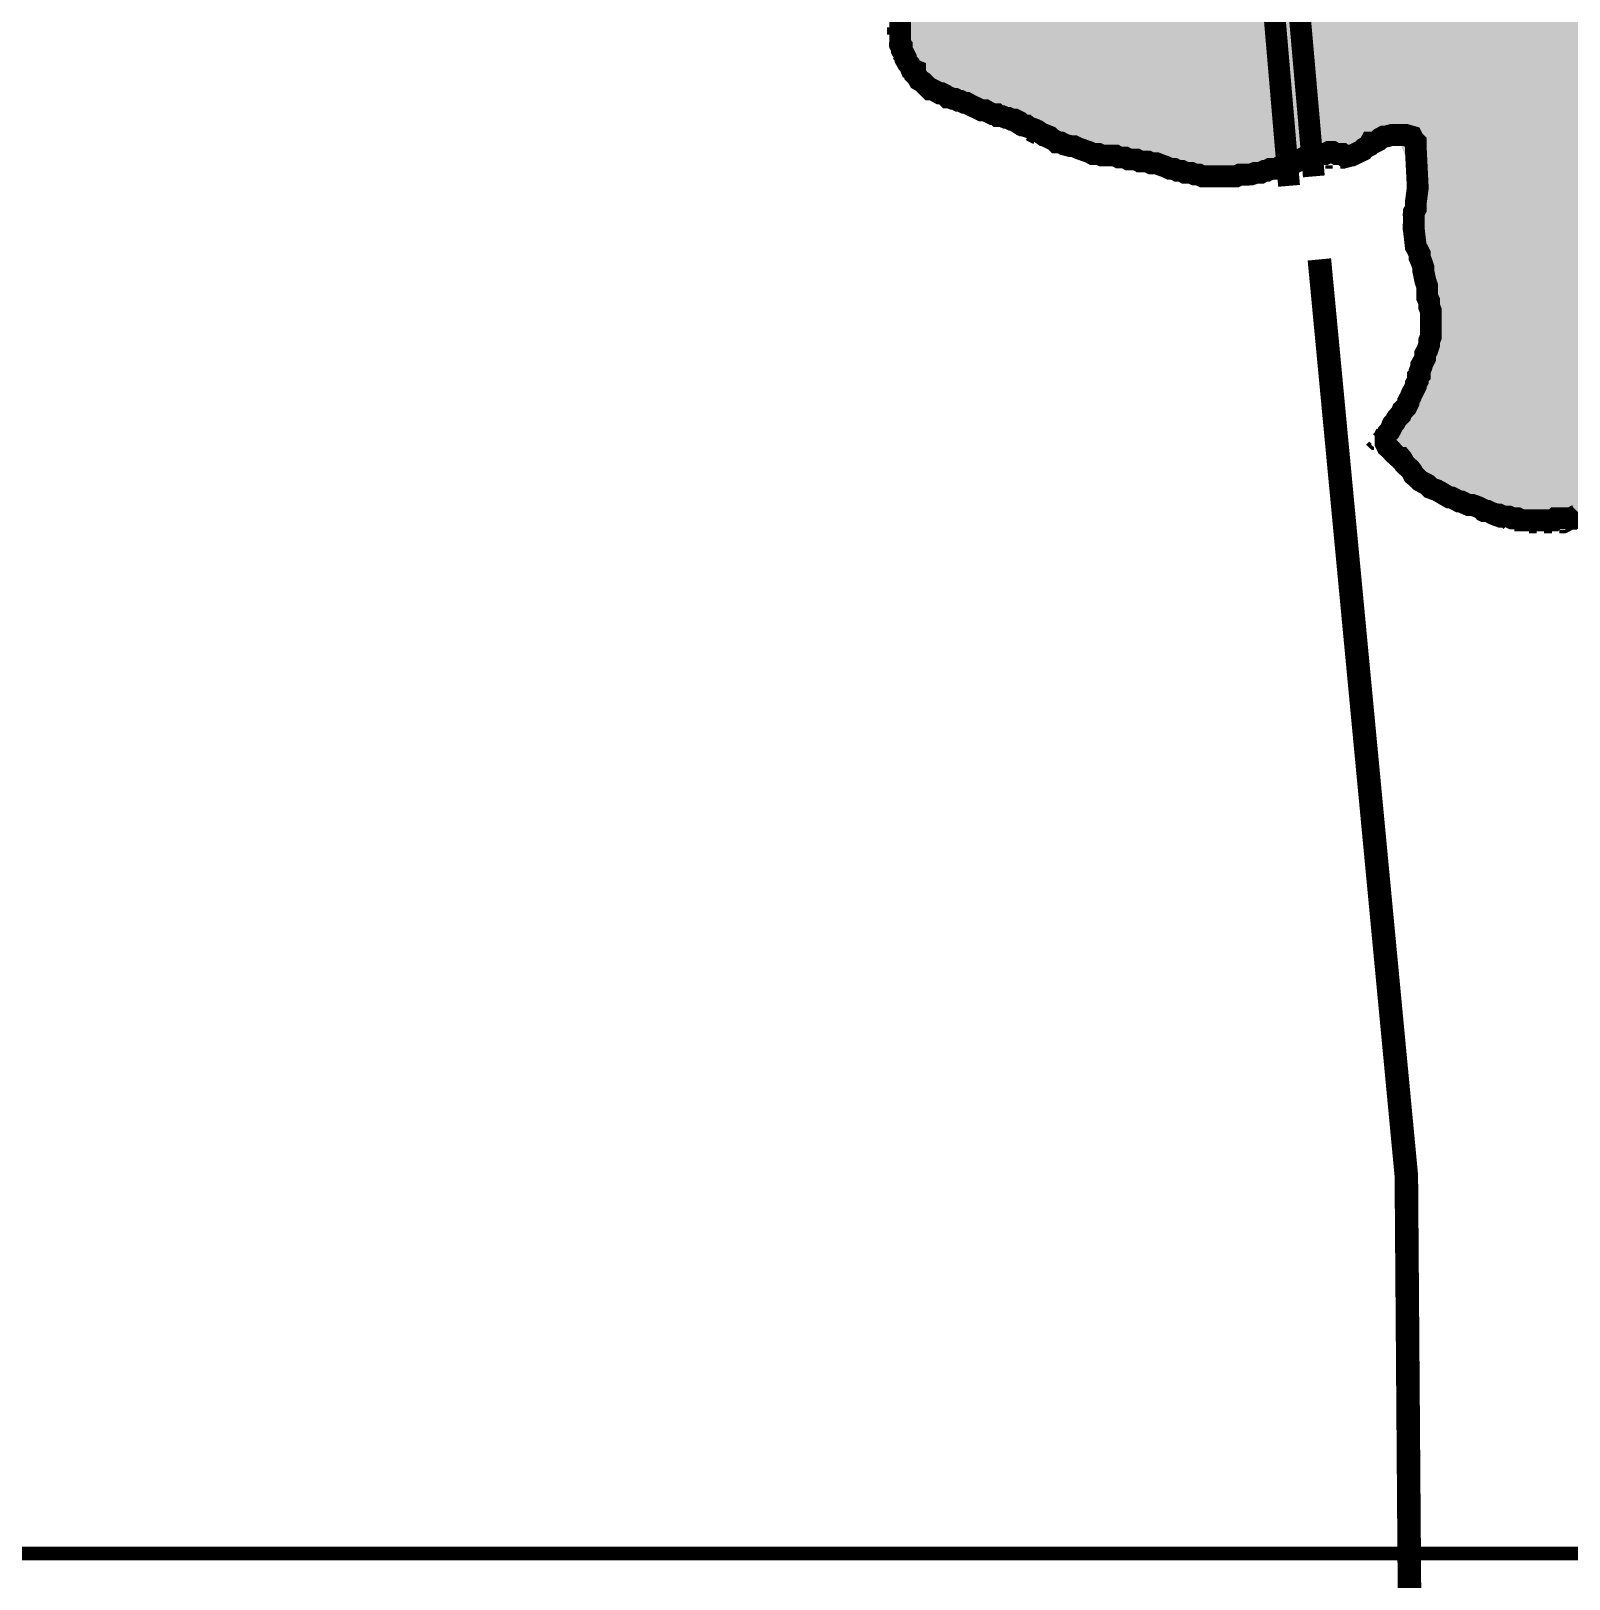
# Model space of a CAD drawing. Header units: millimetres. Extents: x 10 to 1080, y 12 to 847.
# Drawn here: x 370.7 to 439.7, y 220.6 to 290 of the extents above; entities that cross this region are included whole.
import ezdxf

# ---------------------------------------------------------------- set-up
doc = ezdxf.new("R2010")
doc.units = ezdxf.units.MM

msp = doc.modelspace()

# ---------------------------------------------------------------- hatches: boundary and pattern name
at = {"layer": 'H', "linetype": 'CONTINUOUS'}
msp.add_hatch(color=256, dxfattribs=at).paths.add_polyline_path([(802.375, 724.076), (804.333, 708.572), (819.82, 705.362), (834.637, 704.674), (846.243, 705.362), (859.861, 713.74), (871.467, 723.388), (876.635, 727.287), (891.452, 733.125), (894.662, 722.806), (899.231, 711.2), (902.458, 678.268), (906.939, 654.985), (912.777, 635.6), (903.041, 631.79), (870.797, 623.394), (843.703, 613.075), (834.037, 605.614), (852.17, 570.142), (848.607, 566.244), (849.207, 566.244), (834.637, 551.692), (840.475, 538.815), (802.711, 488.438), (802.217, 489.126), (800.435, 493.007), (798.83, 497.082), (795.355, 502.25), (792.215, 505.213), (789.005, 508.088), (786.289, 511.722), (784.437, 515.532), (783.078, 519.677), (782.391, 521.723), (780.874, 525.78), (778.334, 530.348), (775.794, 533.735), (773.007, 536.875), (769.955, 539.75), (766.727, 542.378), (763.27, 544.83), (759.707, 547.123), (755.985, 549.24), (754.115, 550.333), (752.263, 551.356), (750.305, 552.45), (748.365, 553.473), (746.407, 554.478), (744.467, 555.502), (742.615, 556.507), (740.657, 557.618), (739.652, 558.13), (732.525, 556.436), (732.79, 544.583), (726.264, 530.86), (723.142, 524.334), (722.207, 519.765), (722.877, 514.015), (725.593, 511.052), (734.219, 509.182), (736.177, 508.935), (733.302, 494.965), (732.278, 489.126), (728.98, 480.236), (737.605, 465.243), (747.518, 446.193), (733.548, 450.338), (730.409, 438.062), (720.76, 407.158), (717.885, 398.268), (714.745, 388.108), (713.475, 387.174), (712.047, 376.096), (715.945, 344.77), (716.615, 324.026), (716.439, 318.682), (723.388, 318.435), (731.608, 319.705), (737.358, 321.557), (743.373, 323.25), (749.635, 324.273), (754.962, 326.39), (761.488, 331.47), (750.641, 308.786), (742.95, 291.677), (741.257, 289.313), (754.715, 277.195), (760.801, 272.292), (760.73, 272.115), (769.444, 264.583), (777.487, 249.678), (794.597, 237.155), (804.333, 230.293), (811.777, 224.032), (798.054, 219.957), (781.473, 215.988), (770.043, 212.602), (757.502, 208.033), (746.072, 201.172), (734.06, 195.404), (725.082, 194.91), (725.258, 194.134), (725.593, 192.105), (725.752, 188.048), (725.17, 184.062), (724.905, 183.392), (714.587, 181.698), (699.17, 173.743), (696.295, 178.312), (682.078, 173.143), (680.879, 176.53), (652.868, 161.713), (660.647, 138.007), (660.4, 137.83), (656.749, 135.467), (653.203, 133.103), (649.552, 130.722), (645.918, 128.358), (642.285, 125.977), (638.634, 123.702), (635, 121.32), (631.349, 118.957), (627.803, 116.664), (624.152, 114.3), (620.942, 115.394), (619.584, 117.51), (618.402, 119.556), (617.22, 121.744), (616.038, 123.702), (614.68, 125.977), (613.569, 128.27), (612.299, 130.475), (610.958, 132.415), (609.424, 134.197), (608.154, 136.066), (606.795, 138.254), (605.367, 140.035), (603.673, 143.087), (601.892, 144.445), (599.863, 145.715), (598.17, 147.496), (596.724, 149.26), (595.118, 151.042), (593.513, 152.647), (591.22, 153.846), (589.439, 155.187), (587.675, 156.545), (586.052, 158.415), (585.717, 160.778), (585.047, 162.895), (584.112, 165.1), (582.172, 166.194), (580.549, 167.887), (579.543, 169.845), (578.785, 171.962), (577.762, 173.902), (576.668, 175.772), (575.398, 177.553), (573.775, 178.982), (571.659, 182.457), (568.784, 186.778), (566.932, 189.988), (565.82, 194.486), (564.462, 203.87), (563.704, 208.527), (563.88, 211.332), (563.704, 215.477), (563.457, 217.77), (563.28, 220.133), (563.368, 222.426), (563.28, 224.614), (562.857, 227.418), (561.675, 229.694), (560.828, 232.586), (561.428, 234.774), (561.852, 237.825), (561.922, 240.206), (561.587, 242.658), (561.763, 245.286), (562.01, 247.65), (561.852, 250.278), (561.164, 254.423), (561.922, 257.052), (562.522, 259.256), (562.275, 261.532), (561.499, 263.56), (560.405, 265.518), (559.805, 267.882), (559.223, 270.175), (557.953, 273.297), (556.26, 274.92), (554.814, 277.53), (554.39, 280), (553.72, 282.363), (552.962, 284.656), (551.85, 286.508), (550.668, 288.713), (549.222, 291.165), (547.194, 292.947), (545.412, 294.552), (543.56, 296.422), (543.719, 298.697), (542.537, 300.655), (540.42, 302.348), (538.057, 304.976), (535.34, 306.405), (532.553, 307.763), (530.26, 309.545), (528.232, 310.903), (526.874, 312.755), (526.45, 314.872), (524.51, 315.807), (522.305, 316.054), (518.248, 316.565), (515.779, 316.9), (513.592, 317.324), (511.387, 317.923), (508.935, 318.17), (507.153, 316.988), (506.465, 314.96), (505.037, 313.267), (503.255, 311.997), (501.897, 310.303), (500.292, 308.698), (498.422, 307.587), (496.658, 306.07), (495.212, 304.377), (494.453, 302.348), (493.942, 299.896), (493.607, 297.603), (493.942, 295.24), (494.453, 293.123), (495.212, 290.83), (495.723, 288.625), (494.03, 286.508), (493.342, 284.304), (491.649, 281.693), (489.462, 280.846), (485.14, 280.423), (481.577, 280.582), (479.637, 281.852), (478.102, 283.457), (476.673, 285.08), (475.068, 286.773), (472.863, 287.267), (470.658, 286.685), (468.965, 285.238), (467.184, 283.88), (465.067, 282.875), (463.462, 281.34), (464.732, 279.488), (466.602, 278.306), (468.63, 277.372), (469.724, 275.502), (468.877, 273.385), (467.095, 272.027), (463.973, 269.663), (462.104, 268.058), (460.075, 266.876), (457.958, 266.1), (455.665, 265.606), (452.702, 266.277), (450.674, 267.212), (448.469, 267.635), (444.835, 268.482), (442.718, 268.993), (440.514, 268.393), (436.792, 268.217), (434.763, 268.905), (432.805, 269.998), (431.465, 271.78), (432.647, 273.72), (433.405, 275.925), (433.317, 278.218), (432.805, 280.335), (432.894, 282.963), (431.959, 285.327), (428.925, 284.568), (426.72, 283.88), (424.603, 283.457), (421.375, 283.968), (419.188, 284.392), (417.072, 284.903), (415.025, 285.926), (412.838, 286.685), (410.792, 287.62), (409.698, 289.56), (409.875, 291.765), (410.298, 293.97), (410.298, 296.157), (409.61, 298.203), (408.252, 300.143), (406.4, 301.66), (404.53, 303.107), (402.837, 304.712), (400.897, 305.823), (399.715, 307.675), (400.297, 309.792), (399.962, 311.997), (397.845, 313.355), (395.905, 314.537), (394.547, 316.318), (393.1, 318.1), (391.672, 319.793), (390.225, 321.398), (388.108, 322.668), (386.592, 324.185), (385.057, 325.878), (383.452, 327.325), (381.582, 328.595), (379.465, 329.265), (378.125, 331.047), (378.037, 333.252), (377.349, 335.368), (375.92, 336.973), (374.05, 338.332), (372.11, 339.425), (370.152, 340.536), (368.035, 341.383), (365.919, 341.965), (363.555, 341.63), (361.615, 340.607), (359.745, 338.914), (357.875, 337.82), (355.935, 336.797), (353.818, 335.703), (351.878, 334.522), (350.255, 332.652), (348.915, 330.8), (347.98, 328.754), (347.133, 326.637), (345.599, 325.032), (343.323, 324.785), (340.184, 324.785), (337.732, 325.367), (335.615, 324.185), (334.522, 322.333), (334.433, 320.128), (334.098, 317.923), (332.899, 315.807), (331.805, 313.866), (330.958, 311.75), (330.712, 309.545), (330.288, 307.252), (329.935, 304.976), (329.688, 302.683), (329.018, 300.39), (328.083, 298.203), (327.325, 296.157), (327.06, 293.97), (328.665, 292.347), (329.935, 290.583), (328.665, 288.802), (326.39, 287.955), (323.25, 287.778), (321.045, 288.29), (319.864, 290.23), (318.682, 292.276), (316.812, 293.705), (314.025, 294.975), (311.732, 295.487), (309.615, 295.91), (307.763, 297.092), (306.405, 299.05), (305.47, 300.99), (304.712, 303.107), (303.689, 305.135), (301.995, 306.405), (300.302, 307.852), (298.962, 309.545), (297.268, 307.94), (296.422, 305.894), (293.282, 304.2), (291.5, 305.558), (289.648, 306.828), (287.69, 307.852), (287.267, 309.968), (287.69, 312.173), (285.75, 313.09), (283.457, 313.602), (281.34, 314.202), (279.224, 315.295), (278.642, 317.5), (277.954, 319.617), (276.013, 321.222), (274.144, 319.793), (272.874, 317.923), (269.998, 319.193), (268.217, 320.64), (266.435, 321.98), (263.984, 324.45), (262.202, 325.72), (260.862, 327.484), (261.108, 329.688), (261.867, 331.893), (262.714, 334.01), (262.467, 337.644), (261.532, 339.602), (260.597, 341.718), (258.992, 343.323), (255.94, 345.352), (253.065, 346.71), (251.195, 347.892), (249.167, 348.827), (248.92, 351.032), (250.19, 352.884), (251.707, 354.842), (254.088, 354.93), (255.782, 356.358), (257.969, 356.623), (260.174, 357.117), (261.444, 359.234), (261.779, 361.527), (261.62, 363.732), (260.438, 365.584), (258.992, 367.277), (256.117, 367.63), (255.429, 369.746), (254.088, 371.44), (252.307, 372.957), (250.525, 374.227), (248.497, 374.826), (247.138, 376.767), (248.162, 378.707), (247.385, 381), (245.78, 382.517), (245.622, 384.81), (244.687, 386.75), (243.575, 388.796), (242.235, 390.56), (241.035, 392.43), (239.518, 394.212), (239.43, 396.416), (240.453, 398.533), (240.612, 401.144), (240.788, 403.86), (239.43, 405.888), (238.584, 408.005), (236.467, 409.452), (235.038, 411.304), (233.08, 412.838), (233.168, 415.202), (234.103, 417.318), (235.462, 419.276), (236.978, 421.04), (238.072, 422.998), (237.825, 425.274), (237.49, 427.902), (236.22, 429.683), (234.527, 431.377), (232.657, 433.246), (230.628, 434.587), (229.182, 436.28), (227.489, 437.815), (226.219, 439.667), (224.79, 441.537), (223.943, 443.742), (222.92, 445.77), (220.98, 447.216), (218.775, 448.557), (216.57, 449.827), (214.365, 450.25), (212.249, 450.427), (209.797, 450.515), (206.163, 450.427), (203.87, 451.026), (201.595, 450.338), (199.972, 448.31), (201.665, 446.705), (199.549, 444.588), (196.938, 445.347), (194.822, 445.435), (192.105, 444.923), (189.054, 445.012), (187.202, 443.406), (184.908, 442.472), (182.88, 441.113), (181.01, 439.596), (179.317, 438.15), (177.288, 437.056), (175.084, 436.457), (173.055, 435.522), (170.762, 434.675), (168.575, 434.852), (166.793, 436.545), (165.947, 438.82), (165.259, 440.937), (163.142, 442.048), (160.955, 442.56), (158.574, 442.383), (156.369, 441.713), (154.005, 440.778), (151.377, 440.267), (148.59, 440.267), (146.385, 439.843), (145.45, 437.727), (145.115, 435.522), (142.663, 436.122), (142.152, 438.326), (140.458, 439.932), (138.43, 441.113), (136.472, 442.207), (134.285, 442.807), (131.745, 442.048), (128.605, 441.537), (126.153, 441.872), (123.525, 441.784), (121.497, 442.983), (120.05, 444.588), (117.775, 445.012), (116.082, 446.528), (116.152, 448.822), (114.124, 450.938), (112.607, 453.214), (111.425, 454.995), (110.155, 456.777), (108.797, 458.47), (107.527, 460.252), (106.257, 461.945), (104.898, 463.726), (103.54, 465.42), (102.182, 467.113), (100.842, 468.806), (99.572, 470.57), (98.213, 472.264), (95.585, 475.738), (93.133, 479.213), (90.682, 482.776), (88.477, 486.41), (86.448, 490.132), (84.578, 494.03), (83.062, 498.016), (81.527, 502.92), (80.433, 507.065), (79.498, 511.298), (78.74, 515.532), (78.228, 519.853), (77.805, 524.175), (77.558, 528.496), (77.47, 532.8), (77.558, 534.917), (77.558, 537.122), (77.717, 539.238), (77.893, 541.443), (78.052, 543.56), (78.317, 545.765), (78.564, 547.882), (79.252, 552.115), (80.098, 556.348), (81.192, 560.582), (82.374, 564.727), (84.402, 570.054), (86.448, 573.793), (87.63, 575.645), (117.687, 575.645), (138.007, 572.435), (144.445, 544.23), (141.905, 543.225), (154.764, 537.88), (160.443, 536.028), (171.185, 535.693), (189.318, 535.34), (206.834, 533.912), (226.06, 527.897), (227.842, 532.888), (253.912, 548.552), (259.239, 550.333), (265.677, 550.668), (269.575, 552.115), (277.019, 556.772), (283.122, 559.223), (290.989, 559.982), (306.317, 558.553), (306.652, 558.288), (307.005, 558.624), (310.885, 558.888), (317.659, 563.122), (325.543, 568.113), (333.745, 573.528), (338.825, 576.827), (341.365, 576.756), (344.928, 576.068), (348.492, 574.71), (351.949, 572.858), (355.759, 569.718), (358.228, 566.173), (359.234, 564.303), (360.257, 562.363), (362.462, 558.8), (365.425, 555.925), (369.993, 554.32), (376.255, 554.478), (378.46, 554.902), (380.577, 555.325), (382.782, 555.748), (384.898, 556.013), (387.773, 556.436), (392.007, 557.107), (396.064, 558.042), (400.138, 559.135), (404.107, 560.405), (408.005, 561.852), (411.903, 563.457), (415.713, 565.238), (419.435, 567.09), (423.069, 569.048), (424.18, 569.63), (421.128, 576.333), (406.224, 573.952), (411.057, 595.383), (409.452, 607.06), (401.408, 603.85), (401.832, 611.893), (404.618, 612.74), (404.195, 626.022), (394.882, 630.432), (373.539, 618.737), (369.482, 635.67), (377.19, 651.845), (407.405, 673.276), (407.829, 671.23), (482.177, 704.003), (500.715, 623.323), (501.227, 623.57), (505.372, 625.863), (509.182, 627.892), (512.992, 630.008), (516.802, 632.037), (520.612, 634.065), (522.552, 635.088), (524.422, 636.094), (526.362, 637.117), (528.232, 638.14), (530.172, 639.233), (532.042, 640.256), (534.335, 641.438), (544.495, 629.585), (550.422, 631.613), (546.523, 639.568), (541.532, 645.336), (541.602, 645.407), (545.412, 647.453), (549.222, 649.57), (553.032, 651.598), (556.772, 653.627), (560.582, 655.743), (564.392, 657.772), (568.202, 659.888), (572.012, 661.917), (575.733, 664.034), (579.543, 666.15), (583.353, 668.196), (587.163, 670.313), (590.885, 672.342), (596.724, 674.458), (601.133, 674.458), (603.338, 674.458), (605.455, 674.37), (607.642, 674.194), (609.847, 674.123), (611.964, 674.035), (614.168, 673.858), (616.373, 673.7), (618.49, 673.612), (620.695, 673.435), (622.882, 673.347), (624.999, 673.276), (629.32, 673.188), (633.642, 673.276), (637.875, 673.523), (642.108, 673.947), (646.254, 674.617), (650.399, 675.728), (653.627, 676.734), (657.684, 678.18), (661.67, 679.873), (665.568, 681.743), (669.378, 683.772), (673.1, 685.976), (676.734, 688.252), (680.297, 690.704), (683.683, 693.42), (687.07, 696.136), (690.192, 699.1), (693.332, 702.063), (696.207, 705.273), (699.082, 708.572), (701.71, 711.958), (705.785, 710.53), (709.842, 708.995), (713.74, 707.214), (717.638, 705.362), (721.448, 703.333), (723.988, 701.798), (729.403, 707.302), (742.35, 719.578), (751.999, 718.908), (767.503, 733.725), (785.618, 751.84), (797.207, 740.234), (802.375, 724.076), (802.375, 724.076)])

# ---------------------------------------------------------------- linework, layer by layer
at = {"layer": 'P'}
for points, const_width in [([(569.965, 221.756), (461.927, 221.756), (353.818, 221.756), (353.818, 329.865), (353.818, 437.903), (461.927, 437.903), (569.965, 437.903), (569.965, 329.865), (569.965, 221.756)], 0.602), ([(425.944, 296.845), (427.126, 283.051)], 0.978), ([(428.237, 283.475), (427.055, 296.933)], 0.978), ([(440.178, 268.323), (440.09, 268.235), (439.914, 268.235), (439.755, 268.146), (439.579, 268.146), (439.402, 268.146), (439.244, 268.146), (439.067, 268.146), (438.979, 268.058), (438.732, 268.058), (438.556, 268.058), (438.485, 268.058), (438.309, 268.058), (438.132, 268.058), (437.974, 268.058), (437.797, 268.058), (437.55, 268.058), (437.374, 268.146), (437.127, 268.146), (436.951, 268.235), (436.792, 268.235), (436.704, 268.235), (436.527, 268.323), (436.439, 268.323), (436.192, 268.393), (436.016, 268.482), (435.945, 268.482), (435.769, 268.57), (435.592, 268.658), (435.345, 268.746), (435.169, 268.746), (435.01, 268.817), (434.834, 268.905), (434.746, 268.905), (434.587, 268.993), (434.411, 269.081), (434.322, 269.081), (434.164, 269.169), (433.899, 269.328), (433.74, 269.416), (433.476, 269.505), (433.317, 269.663), (433.141, 269.752), (432.982, 269.84), (432.894, 269.928), (432.805, 270.016), (432.717, 270.087), (432.629, 270.263), (432.558, 270.351), (432.382, 270.51), (432.294, 270.598), (432.206, 270.775), (432.135, 270.863), (432.047, 270.863), (431.871, 271.022), (431.782, 271.11), (431.712, 271.198), (431.624, 271.286), (431.535, 271.357), (431.447, 271.533), (431.447, 271.621), (431.447, 271.78), (431.535, 271.956), (431.624, 272.045), (431.712, 272.203), (431.782, 272.38), (431.871, 272.468), (431.959, 272.627), (432.047, 272.715), (432.135, 272.803), (432.206, 272.979), (432.294, 273.05), (432.382, 273.138), (432.47, 273.315), (432.47, 273.403), (432.558, 273.562), (432.629, 273.738), (432.717, 273.897), (432.805, 274.073), (432.805, 274.161), (432.894, 274.32), (432.894, 274.496), (432.982, 274.585), (432.982, 274.743), (433.052, 274.92), (433.052, 275.008), (433.141, 275.167), (433.229, 275.343), (433.229, 275.519), (433.317, 275.678), (433.405, 275.943), (433.405, 276.102), (433.476, 276.278), (433.476, 276.525), (433.476, 276.701), (433.476, 277.036), (433.476, 277.213), (433.476, 277.46), (433.405, 277.636), (433.405, 277.707), (433.405, 277.883), (433.317, 278.059), (433.317, 278.218), (433.317, 278.395), (433.317, 278.553), (433.229, 278.818), (433.141, 279.241), (433.141, 279.4), (433.052, 279.665), (432.982, 279.823), (432.982, 280), (432.894, 280.176), (432.805, 280.335), (432.717, 281.093), (432.717, 281.27), (432.717, 281.446), (432.717, 281.693), (432.717, 281.869), (432.805, 282.028), (432.805, 282.293), (432.894, 282.963), (432.805, 284.745), (432.805, 284.833), (432.805, 284.992), (432.717, 285.08), (432.629, 285.256), (432.382, 285.327), (432.135, 285.327), (431.959, 285.327), (431.782, 285.327), (431.712, 285.327), (431.447, 285.256), (431.359, 285.256), (431.2, 285.168), (431.112, 285.08), (430.936, 284.992), (430.777, 284.992), (430.689, 284.833), (430.512, 284.745), (430.442, 284.656), (430.265, 284.568), (430.089, 284.48), (429.93, 284.409), (429.842, 284.409), (429.754, 284.409), (429.595, 284.409), (429.507, 284.48), (429.242, 284.48), (429.084, 284.568), (428.995, 284.568), (428.907, 284.568), (428.748, 284.48), (428.572, 284.48), (428.484, 284.48), (427.972, 284.409), (427.478, 284.145), (427.302, 284.057), (427.126, 283.986), (426.967, 283.986), (426.879, 283.898), (426.702, 283.898), (426.544, 283.81), (426.279, 283.81), (426.12, 283.722), (426.032, 283.722), (425.856, 283.633), (425.785, 283.633), (425.609, 283.633), (425.432, 283.563), (425.274, 283.563), (425.097, 283.563), (424.938, 283.563), (424.762, 283.475), (424.674, 283.475), (424.586, 283.475), (424.427, 283.475), (424.339, 283.475), (424.251, 283.475), (423.827, 283.475), (423.668, 283.475), (423.58, 283.475), (423.404, 283.475), (423.245, 283.475), (423.069, 283.563), (422.892, 283.563), (422.734, 283.633), (422.557, 283.633), (422.469, 283.633), (422.31, 283.722), (422.134, 283.722), (421.975, 283.81), (421.799, 283.81), (421.622, 283.898), (421.375, 283.986), (421.199, 284.057), (420.952, 284.057), (420.776, 284.145), (420.617, 284.145), (420.441, 284.145), (420.282, 284.233), (420.105, 284.233), (419.929, 284.233), (419.77, 284.321), (419.594, 284.321), (419.506, 284.321), (419.347, 284.409), (419.171, 284.409), (419.012, 284.409), (418.747, 284.409), (418.588, 284.48), (418.324, 284.48), (418.165, 284.568), (417.901, 284.656), (417.654, 284.745), (417.477, 284.833), (417.318, 284.833), (417.054, 284.903), (416.895, 284.992), (416.719, 284.992), (416.631, 285.08), (416.472, 285.168), (416.384, 285.256), (416.207, 285.327), (416.119, 285.327), (415.872, 285.503), (415.784, 285.503), (415.696, 285.591), (415.449, 285.679), (415.361, 285.75), (415.272, 285.75), (415.114, 285.838), (415.025, 285.926), (414.849, 286.015), (414.69, 286.015), (414.514, 286.103), (414.426, 286.103), (414.267, 286.173), (414.091, 286.173), (414.002, 286.262), (413.844, 286.262), (413.667, 286.35), (413.508, 286.438), (413.332, 286.438), (413.156, 286.526), (412.997, 286.597), (412.821, 286.685), (412.662, 286.773), (412.574, 286.773), (412.397, 286.861), (412.309, 286.861), (412.15, 286.949), (412.062, 286.949), (411.886, 287.02), (411.815, 287.02), (411.727, 287.108), (411.551, 287.196), (411.462, 287.196), (411.304, 287.285), (411.127, 287.373), (411.039, 287.373), (410.88, 287.532), (410.792, 287.62), (410.704, 287.708), (410.545, 287.796), (410.457, 287.955), (410.369, 288.043), (410.369, 288.219), (410.192, 288.29), (410.122, 288.466), (410.034, 288.555), (409.945, 288.713), (409.945, 288.802), (409.857, 288.978), (409.769, 289.137), (409.769, 289.313), (409.698, 289.401), (409.698, 289.56), (409.698, 289.736), (409.698, 289.913), (409.698, 290.16), (409.698, 290.336), (409.698, 290.495)], 0.978), ([(409.187, 289.825), (409.187, 290.16)], 0.151), ([(409.346, 289.137), (409.275, 289.313), (409.275, 289.489)], 0.151), ([(409.857, 288.89), (409.857, 288.978), (409.769, 289.137), (409.769, 289.313), (409.698, 289.401), (409.698, 289.56), (409.698, 289.736), (409.698, 289.913)], 0.151), ([(409.698, 289.736), (409.698, 289.56), (409.698, 289.401), (409.769, 289.401)], 0.151), ([(410.968, 287.285), (410.369, 287.708), (409.698, 288.466), (409.434, 288.802)], 0.151), ([(409.857, 289.066), (409.857, 288.978), (409.945, 288.802), (409.945, 288.713), (410.034, 288.555), (410.122, 288.466), (410.192, 288.29), (410.369, 288.219), (410.369, 288.043), (410.457, 287.955), (410.545, 287.796), (410.704, 287.708), (410.792, 287.62), (410.88, 287.532), (411.039, 287.373), (411.127, 287.373)], 0.151), ([(411.551, 287.196), (411.462, 287.196), (411.304, 287.285), (411.127, 287.373), (411.039, 287.373), (410.88, 287.532), (410.792, 287.62), (410.704, 287.708), (410.545, 287.796), (410.457, 287.955), (410.369, 288.043), (410.369, 288.219), (410.192, 288.29), (410.122, 288.466), (410.034, 288.555)], 0.151), ([(411.392, 287.196), (411.462, 287.196), (411.551, 287.196), (411.727, 287.108), (411.727, 287.108)], 0.151), ([(411.551, 286.861), (411.215, 287.108), (411.215, 287.108)], 0.151), ([(412.15, 286.597), (411.815, 286.773)], 0.151), ([(412.909, 286.685), (412.821, 286.685), (412.662, 286.773), (412.574, 286.773), (412.397, 286.861), (412.309, 286.861), (412.15, 286.949), (412.062, 286.949), (411.886, 287.02), (411.886, 287.02)], 0.151), ([(412.062, 286.949), (412.15, 286.949), (412.309, 286.861), (412.397, 286.861)], 0.151), ([(412.732, 286.685), (412.821, 286.685), (412.997, 286.597), (413.085, 286.597)], 0.151), ([(415.202, 285.838), (415.114, 285.838), (415.025, 285.926), (414.849, 286.015), (414.69, 286.015), (414.514, 286.103), (414.426, 286.103), (414.267, 286.173), (414.091, 286.173), (414.002, 286.262), (413.844, 286.262), (413.667, 286.35), (413.508, 286.438), (413.332, 286.438), (413.244, 286.526)], 0.151), ([(412.821, 286.35), (412.574, 286.438), (412.485, 286.438)], 0.151), ([(415.114, 285.327), (414.937, 285.415), (414.514, 285.679), (413.156, 286.173)], 0.151), ([(413.42, 286.438), (413.508, 286.438), (413.508, 286.35), (413.667, 286.35), (413.844, 286.262), (414.002, 286.262), (414.091, 286.173), (414.267, 286.173), (414.426, 286.103), (414.514, 286.103), (414.69, 286.015), (414.849, 286.015), (415.025, 285.926), (415.114, 285.838), (415.272, 285.75), (415.361, 285.75)], 0.151), ([(415.696, 284.992), (415.361, 285.168)], 0.151), ([(416.472, 285.168), (416.384, 285.256), (416.207, 285.327), (416.119, 285.327), (415.872, 285.503), (415.784, 285.503), (415.696, 285.591), (415.537, 285.679)], 0.151), ([(415.696, 285.591), (415.784, 285.503), (415.872, 285.503), (416.048, 285.415)], 0.151), ([(416.295, 285.256), (416.384, 285.256), (416.472, 285.168), (416.631, 285.08), (416.631, 285.08)], 0.151), ([(430.018, 284.48), (430.089, 284.48), (430.265, 284.568), (430.442, 284.656), (430.512, 284.745), (430.689, 284.833), (430.777, 284.992), (430.936, 284.992), (431.112, 285.08), (431.2, 285.168), (431.359, 285.256), (431.447, 285.256), (431.712, 285.327), (431.782, 285.327), (431.959, 285.327)], 0.151), ([(431.359, 285.256), (431.2, 285.168), (431.112, 285.08), (430.936, 284.992), (430.777, 284.992), (430.689, 284.833), (430.512, 284.745), (430.442, 284.745)], 0.151), ([(431.959, 285.168), (431.712, 285.168), (431.624, 285.08)], 0.151), ([(432.894, 284.145), (432.805, 284.745), (432.805, 284.833), (432.805, 284.992), (432.717, 285.08), (432.629, 285.256), (432.382, 285.327), (432.135, 285.327), (431.959, 285.327), (431.782, 285.327), (431.712, 285.327)], 0.151), ([(432.294, 285.327), (432.382, 285.327), (432.629, 285.256)], 0.151), ([(416.384, 284.745), (416.048, 284.903)], 0.151), ([(417.054, 284.568), (416.719, 284.656), (416.719, 284.656)], 0.151), ([(418.835, 284.409), (418.747, 284.409), (418.588, 284.48), (418.324, 284.48), (418.165, 284.568), (417.901, 284.656), (417.654, 284.745), (417.477, 284.833), (417.318, 284.833), (417.054, 284.903), (416.895, 284.992), (416.807, 284.992)], 0.151), ([(416.966, 284.992), (417.054, 284.903), (417.318, 284.833)], 0.151), ([(419.435, 283.986), (418.588, 284.145), (417.389, 284.48)], 0.151), ([(417.654, 284.745), (417.901, 284.656), (418.165, 284.568), (418.324, 284.48), (418.588, 284.48), (418.747, 284.409), (419.012, 284.409), (419.171, 284.409), (419.347, 284.409), (419.506, 284.321), (419.594, 284.321), (419.682, 284.321)], 0.151), ([(420.194, 284.233), (420.105, 284.233), (419.929, 284.233), (419.77, 284.321), (419.594, 284.321), (419.506, 284.321), (419.347, 284.409), (419.171, 284.409), (419.171, 284.409)], 0.151), ([(430.177, 284.48), (430.089, 284.48), (429.93, 284.409), (429.842, 284.409), (429.754, 284.409), (429.595, 284.409), (429.507, 284.48), (429.242, 284.48), (429.084, 284.568), (428.995, 284.568), (428.907, 284.568), (428.748, 284.48), (428.572, 284.48), (428.484, 284.48), (428.061, 284.409)], 0.151), ([(428.66, 284.48), (428.748, 284.48), (428.907, 284.568), (428.995, 284.568)], 0.151), ([(429.331, 284.48), (429.507, 284.48), (429.595, 284.409), (429.666, 284.409)], 0.151), ([(431.288, 284.903), (431.2, 284.833), (431.024, 284.745), (430.936, 284.656), (430.354, 284.321), (430.265, 284.233), (430.089, 284.145), (429.93, 283.986), (429.595, 283.898), (429.419, 283.898)], 0.151), ([(432.558, 284.745), (432.47, 284.745), (432.382, 284.903), (432.294, 284.903), (432.206, 284.992)], 0.151), ([(432.717, 284.057), (432.717, 284.145), (432.717, 284.233), (432.717, 284.409), (432.629, 284.409)], 0.151), ([(432.805, 284.992), (432.805, 284.833), (432.805, 284.745), (432.894, 284.568)], 0.151), ([(420.105, 283.898), (419.77, 283.898)], 0.151), ([(420.017, 284.233), (420.105, 284.233), (420.282, 284.233), (420.352, 284.233)], 0.151), ([(420.776, 283.722), (420.441, 283.81)], 0.151), ([(422.557, 283.633), (422.469, 283.633), (422.31, 283.722), (422.134, 283.722), (421.975, 283.81), (421.799, 283.81), (421.622, 283.898), (421.375, 283.986), (421.199, 284.057), (420.952, 284.057), (420.776, 284.145), (420.617, 284.145), (420.529, 284.145)], 0.151), ([(420.705, 284.145), (420.776, 284.145), (420.952, 284.057), (421.04, 284.057)], 0.151), ([(421.375, 283.986), (421.622, 283.898), (421.711, 283.898)], 0.151), ([(422.046, 283.81), (422.134, 283.722), (422.31, 283.722), (422.469, 283.633), (422.557, 283.633), (422.734, 283.633), (422.892, 283.563), (423.069, 283.563), (423.245, 283.475), (423.404, 283.475), (423.58, 283.475), (423.668, 283.475), (423.827, 283.475), (424.162, 283.475)], 0.151), ([(426.455, 283.81), (426.279, 283.81), (426.12, 283.722), (426.032, 283.722), (425.856, 283.633), (425.785, 283.633), (425.609, 283.633), (425.432, 283.563), (425.274, 283.563), (425.097, 283.563), (424.938, 283.563), (424.762, 283.475), (424.674, 283.475), (424.586, 283.475), (424.427, 283.475), (424.339, 283.475)], 0.151), ([(425.944, 283.722), (426.032, 283.722), (426.12, 283.722), (426.279, 283.81)], 0.151), ([(426.632, 283.898), (426.702, 283.898), (426.879, 283.898), (426.967, 283.986), (427.126, 283.986), (427.302, 284.057), (427.478, 284.145), (427.478, 284.145)], 0.151), ([(427.725, 284.321), (427.478, 284.145), (427.302, 284.057), (427.126, 283.986), (426.967, 283.986), (426.879, 283.898), (426.791, 283.898)], 0.151), ([(429.084, 283.898), (428.819, 283.898), (428.748, 283.898)], 0.151), ([(432.294, 281.693), (432.294, 281.781), (432.382, 281.94), (432.382, 282.116), (432.47, 282.363), (432.558, 282.54), (432.558, 282.716), (432.629, 282.787), (432.629, 282.963), (432.717, 283.051), (432.717, 283.298), (432.717, 283.386), (432.629, 283.563), (432.629, 283.633), (432.629, 283.722)], 0.151), ([(432.894, 284.233), (432.894, 283.898)], 0.151), ([(432.894, 282.716), (432.894, 282.963), (432.894, 283.81)], 0.151), ([(421.464, 283.563), (421.128, 283.633)], 0.151), ([(423.915, 283.298), (423.245, 283.21), (421.799, 283.475)], 0.151), ([(424.004, 283.475), (423.827, 283.475), (423.668, 283.475), (423.58, 283.475), (423.404, 283.475), (423.245, 283.475), (423.069, 283.563), (422.892, 283.563)], 0.151), ([(424.674, 283.21), (424.251, 283.21)], 0.151), ([(424.515, 283.475), (424.586, 283.475), (424.674, 283.475), (424.762, 283.475), (424.85, 283.563)], 0.151), ([(425.362, 283.139), (425.185, 283.139), (425.009, 283.139)], 0.151), ([(425.185, 283.563), (425.274, 283.563), (425.432, 283.563), (425.609, 283.633)], 0.151), ([(426.032, 283.298), (425.697, 283.21)], 0.151), ([(427.549, 283.633), (426.367, 283.386)], 0.151), ([(432.894, 283.563), (432.894, 282.963), (432.805, 282.293), (432.805, 282.028), (432.717, 281.869), (432.717, 281.693), (432.717, 281.446), (432.717, 281.446)], 0.151), ([(432.894, 280.247), (432.805, 280.335), (432.717, 281.093), (432.717, 281.27), (432.717, 281.446), (432.717, 281.693), (432.717, 281.869), (432.805, 282.028), (432.805, 282.293), (432.805, 282.363)], 0.151), ([(432.382, 281.023), (432.294, 281.093), (432.294, 281.358)], 0.151), ([(432.717, 281.093), (432.805, 280.758)], 0.151), ([(432.558, 280.335), (432.558, 280.423), (432.47, 280.599), (432.47, 280.67)], 0.151), ([(432.805, 280.423), (432.805, 280.335), (432.894, 280.176), (432.894, 280.088)], 0.151), ([(437.797, 140.723), (437.127, 150.883), (434.922, 172.561), (434.587, 176.618), (432.717, 189.406), (432.717, 198.632), (432.629, 204.982), (432.558, 215.318), (432.382, 238.689), (428.484, 279.753)], 1.054), ([(432.717, 279.665), (432.629, 279.912), (432.629, 280)], 0.151), ([(433.229, 278.906), (433.141, 279.241), (433.141, 279.4), (433.052, 279.665), (432.982, 279.823), (432.982, 279.912)], 0.151), ([(433.052, 279.753), (433.052, 279.665), (433.141, 279.4), (433.141, 279.4)], 0.151), ([(433.141, 277.213), (433.141, 277.283), (433.141, 277.46), (433.052, 277.636), (433.052, 277.795), (433.052, 278.059), (432.982, 278.218), (432.982, 278.395), (432.982, 278.642), (432.894, 278.818), (432.894, 278.906), (432.894, 279.065), (432.805, 279.153), (432.805, 279.329)], 0.151), ([(433.229, 279.065), (433.229, 278.818), (433.317, 278.553), (433.317, 278.395), (433.317, 278.218), (433.317, 278.059), (433.405, 277.883), (433.405, 277.707), (433.405, 277.636), (433.476, 277.46), (433.476, 277.213), (433.476, 277.036), (433.476, 276.948)], 0.151), ([(433.476, 276.437), (433.476, 276.525), (433.476, 276.701), (433.476, 277.036), (433.476, 277.213), (433.476, 277.46), (433.405, 277.636), (433.405, 277.707), (433.405, 277.883), (433.317, 278.059), (433.317, 278.218), (433.317, 278.395), (433.317, 278.553), (433.229, 278.553)], 0.151), ([(433.141, 276.437), (433.141, 276.613), (433.141, 276.701), (433.141, 276.86), (433.141, 276.86)], 0.151), ([(433.141, 275.766), (433.141, 275.855), (433.141, 276.013), (433.141, 276.102)], 0.151), ([(433.141, 275.096), (433.141, 275.167), (433.229, 275.343), (433.229, 275.519), (433.317, 275.678), (433.405, 275.943), (433.405, 276.102), (433.405, 276.102)], 0.151), ([(433.476, 276.613), (433.476, 276.525), (433.476, 276.278), (433.476, 276.278)], 0.151), ([(432.982, 275.096), (433.052, 275.167), (433.052, 275.343), (433.052, 275.431)], 0.151), ([(433.405, 275.943), (433.317, 275.678), (433.229, 275.59)], 0.151), ([(431.712, 272.979), (431.782, 273.05), (431.871, 273.138), (431.959, 273.315), (432.047, 273.403), (432.135, 273.562), (432.206, 273.65), (432.294, 273.738), (432.382, 273.897), (432.47, 274.073), (432.558, 274.161), (432.629, 274.32), (432.717, 274.408), (432.805, 274.585), (432.805, 274.743)], 0.151), ([(432.135, 272.891), (432.206, 272.979), (432.294, 273.05), (432.382, 273.138), (432.47, 273.315), (432.47, 273.403), (432.558, 273.562), (432.629, 273.738), (432.717, 273.897), (432.805, 274.073), (432.805, 274.161), (432.894, 274.32), (432.894, 274.496), (432.982, 274.585), (432.982, 274.743), (432.982, 274.743)], 0.151), ([(433.141, 275.255), (433.141, 275.167), (433.052, 275.008), (433.052, 274.92), (433.052, 274.92)], 0.151), ([(432.982, 274.585), (432.894, 274.496), (432.894, 274.32), (432.805, 274.161), (432.805, 274.073), (432.717, 273.897), (432.629, 273.738), (432.558, 273.562), (432.47, 273.403), (432.47, 273.315), (432.382, 273.138), (432.294, 273.05), (432.206, 272.979), (432.135, 272.803), (432.047, 272.715), (432.047, 272.627)], 0.151), ([(431.359, 272.38), (431.359, 272.468), (431.447, 272.627), (431.535, 272.715)], 0.151), ([(430.936, 271.868), (431.024, 271.956), (431.112, 272.133), (431.112, 272.133)], 0.151), ([(431.447, 271.709), (431.447, 271.78), (431.535, 271.956), (431.624, 272.045), (431.712, 272.203), (431.782, 272.38), (431.871, 272.468), (431.959, 272.556)], 0.151), ([(431.782, 272.38), (431.712, 272.203), (431.624, 272.133)], 0.151), ([(430.936, 271.286), (430.865, 271.286), (430.689, 271.445), (430.777, 271.533)], 0.151), ([(432.717, 269.752), (432.629, 269.84), (432.558, 270.016), (432.382, 270.087), (432.294, 270.175), (432.206, 270.263), (432.135, 270.351), (431.959, 270.439), (431.871, 270.51), (431.782, 270.686), (431.712, 270.775), (431.624, 270.863), (431.535, 270.933), (431.447, 271.11), (431.359, 271.198), (431.288, 271.286)], 0.151), ([(431.447, 271.78), (431.447, 271.621), (431.447, 271.533), (431.535, 271.445)], 0.151), ([(433.052, 269.84), (432.982, 269.84), (432.894, 269.928), (432.805, 270.016), (432.717, 270.087), (432.629, 270.263), (432.558, 270.351), (432.382, 270.51), (432.294, 270.598), (432.206, 270.775), (432.135, 270.863), (432.047, 270.863), (431.871, 271.022), (431.782, 271.11), (431.712, 271.198), (431.624, 271.286), (431.535, 271.357)], 0.151), ([(431.712, 271.198), (431.782, 271.11), (431.871, 271.022), (432.047, 270.933)], 0.151), ([(432.294, 270.686), (432.294, 270.598), (432.382, 270.51), (432.558, 270.351), (432.629, 270.263), (432.717, 270.087), (432.805, 270.016), (432.894, 269.928), (432.982, 269.84), (433.141, 269.752), (433.317, 269.663), (433.476, 269.505), (433.74, 269.416), (433.828, 269.328)], 0.151), ([(433.317, 269.416), (433.229, 269.505), (433.052, 269.505), (433.052, 269.505)], 0.151), ([(434.252, 269.169), (434.164, 269.169), (433.899, 269.328), (433.74, 269.416), (433.476, 269.505), (433.317, 269.663)], 0.151), ([(433.987, 269.169), (433.899, 269.169), (433.828, 269.24), (433.652, 269.328), (433.652, 269.328)], 0.151), ([(434.164, 269.169), (434.322, 269.081), (434.411, 269.081), (434.499, 269.081)], 0.151), ([(434.587, 268.746), (434.499, 268.817), (434.411, 268.817), (434.322, 268.905), (434.252, 268.905)], 0.151), ([(436.615, 268.323), (436.527, 268.323), (436.439, 268.323), (436.192, 268.393), (436.016, 268.482), (435.945, 268.482), (435.769, 268.57), (435.592, 268.658), (435.345, 268.746), (435.169, 268.746), (435.01, 268.817), (434.834, 268.905), (434.746, 268.905), (434.587, 268.993)], 0.151), ([(434.834, 268.905), (435.01, 268.817), (435.169, 268.817)], 0.151), ([(436.792, 267.723), (436.704, 267.811), (436.527, 267.811), (436.28, 267.899), (436.104, 267.97), (435.945, 268.058), (435.769, 268.058), (435.592, 268.146), (435.522, 268.235), (435.345, 268.323), (435.169, 268.393), (435.098, 268.482), (434.922, 268.57), (434.922, 268.57)], 0.151), ([(435.522, 268.658), (435.592, 268.658), (435.769, 268.57), (435.769, 268.57)], 0.151), ([(436.104, 268.393), (436.192, 268.393), (436.439, 268.323), (436.527, 268.323), (436.704, 268.235), (436.792, 268.235), (436.951, 268.235), (437.127, 268.146), (437.374, 268.146), (437.55, 268.058), (437.797, 268.058), (437.974, 268.058), (438.132, 268.058), (438.221, 268.058)], 0.151), ([(437.974, 268.058), (437.797, 268.058), (437.55, 268.058), (437.374, 268.146), (437.127, 268.146), (436.951, 268.235), (436.951, 268.235)], 0.151), ([(440.425, 268.323), (440.178, 268.323), (440.09, 268.235), (439.914, 268.235), (439.755, 268.146), (439.579, 268.146), (439.402, 268.146), (439.244, 268.146), (439.067, 268.146), (438.979, 268.058), (438.732, 268.058), (438.556, 268.058), (438.485, 268.058), (438.309, 268.058)], 0.151), ([(438.556, 268.058), (438.732, 268.058), (438.908, 268.058)], 0.151), ([(441.272, 268.235), (441.096, 268.235), (441.025, 268.146), (440.937, 268.146), (440.761, 268.058), (440.602, 267.97), (440.425, 267.899), (440.249, 267.899), (440.09, 267.811), (440.002, 267.723), (439.826, 267.723), (439.667, 267.635), (439.491, 267.547), (439.332, 267.547), (439.244, 267.547)], 0.151), ([(439.244, 268.146), (439.402, 268.146), (439.579, 268.146), (439.579, 268.146)], 0.151), ([(437.55, 267.635), (437.374, 267.635), (437.215, 267.635), (437.215, 267.635)], 0.151), ([(438.221, 267.547), (438.132, 267.547), (437.974, 267.547), (437.885, 267.547)], 0.151), ([(438.908, 267.547), (438.732, 267.547), (438.644, 267.547), (438.556, 267.547)], 0.151)]:
    msp.add_lwpolyline(points, dxfattribs=dict(at, const_width=const_width))

doc.saveas('drawing.dxf')
